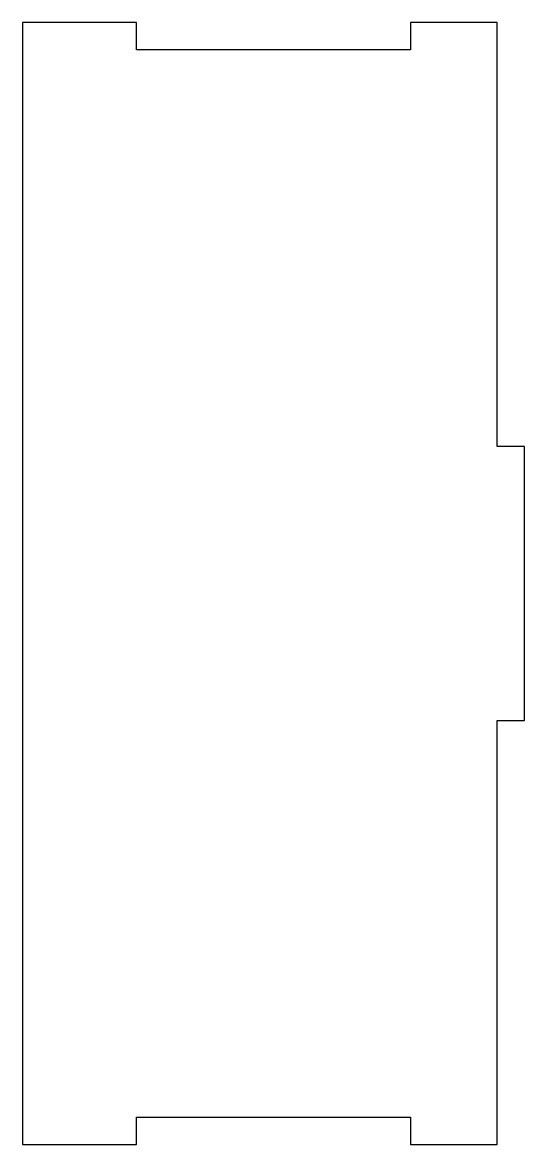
# Model space of a CAD drawing. Header units: millimetres. Extents: x -110 to 0, y -246 to 0.
import ezdxf

# ---------------------------------------------------------------- set-up
doc = ezdxf.new("R2010")
doc.units = ezdxf.units.MM

msp = doc.modelspace()

# ---------------------------------------------------------------- linework, layer by layer
msp.add_lwpolyline([(-110, 0), (-110, -246), (-85, -246), (-85, -240), (-25, -240), (-25, -246), (-6, -246), (-6, -153), (0, -153), (0, -93), (-6, -93), (-6, 0), (-25, 0), (-25, -6), (-85, -6), (-85, 0)], close=True)

doc.saveas('drawing.dxf')
